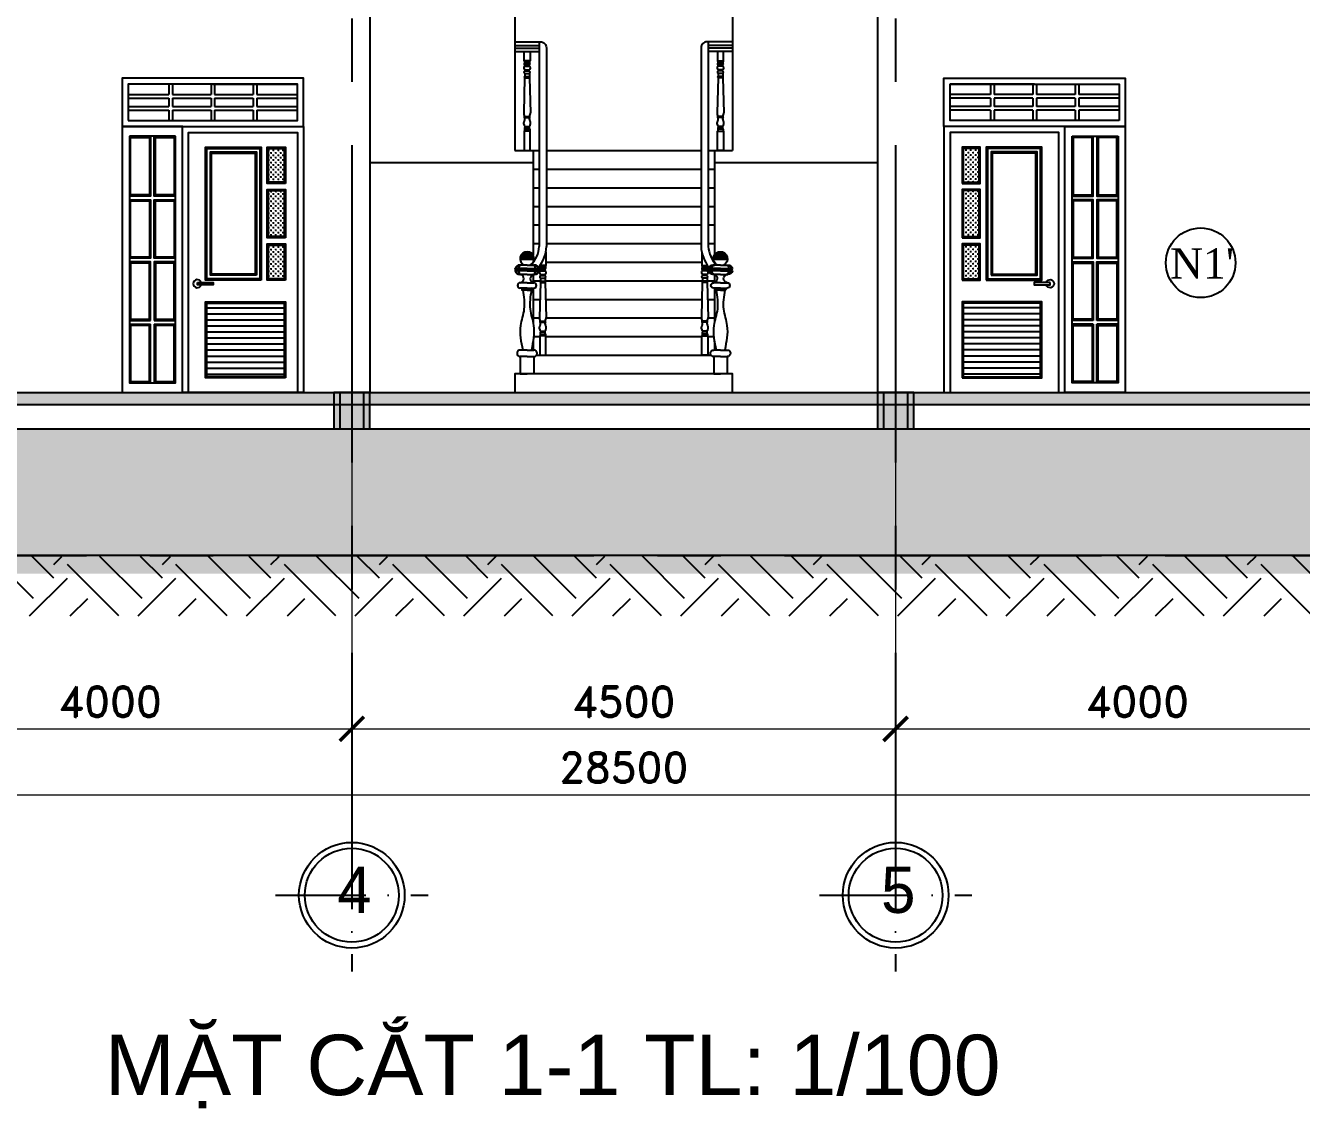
# Model space of a CAD drawing. Header units: inches. Extents: x 452443 to 881249, y 975131 to 1198310.
# Drawn here: x 707962 to 718520, y 1030585 to 1039547 of the extents above; entities that cross this region are included whole.
import ezdxf
from ezdxf.enums import TextEntityAlignment as Align

# ---------------------------------------------------------------- set-up
doc = ezdxf.new("R2010")
doc.units = ezdxf.units.IN
doc.header["$LTSCALE"] = 3.5
doc.header["$MEASUREMENT"] = 0
for name, pattern in [('ACAD_ISO10W100', [18, 12, -3, 0, -3]), ('CENTER', [2, 1.25, -0.25, 0.25, -0.25]), ('HIDDEN', [0.375, 0.25, -0.125])]:
    doc.linetypes.add(name, pattern=pattern)
for name, color, linetype in [('cot', 1, 'Continuous'), ('CUA', 4, 'Continuous'), ('DOOR-84', 84, 'Continuous'), ('HA', 8, 'Continuous'), ('hatch', 4, 'Continuous'), ('HATCH47', 47, 'Continuous'), ('NCUAMANH', 32, 'Continuous'), ('Net thay', 140, 'Continuous'), ('Netthay_126', 126, 'Continuous'), ('NOI THAT', 42, 'Continuous'), ('text', 3, 'Continuous'), ('TEXT2', 7, 'Continuous'), ('thuocdo', 3, 'Continuous'), ('Truc', 252, 'Continuous'), ('VISIONABLE-LINE126', 126, 'Continuous')]:
    doc.layers.add(name, color=color, linetype=linetype)
doc.styles.add('romand', font='romand.shx')
doc.styles.get("Standard").update_dxf_attribs({"font": 'times.ttf'})
doc.styles.add('STYLE5', font='VAVON_.TTF')
doc.styles.add('VNI-HELVE', font='VHELVEN0.TTF')
doc.dimstyles.new('TL100', dxfattribs={"dimscale": 100, "dimtxt": 2.5, "dimasz": 2, "dimexe": 2, "dimexo": 1, "dimgap": 1, "dimtad": 1, "dimdec": 0, "dimzin": 0, "dimdsep": 46, "dimtxsty": 'romand', "dimblk": 'ARCHTICK', "dimcen": 2, "dimdle": 2, "dimclrd": 256, "dimclre": 256, "dimclrt": 7, "dimadec": 0, "dimazin": 0, "dimtfac": 0.004, "dimtdec": 0, "dimtmove": 2, "dimatfit": 3, "dimfxl": 1, "dimtolj": 1, "dimtzin": 0, "dimlwd": 20, "dimlwe": 20, "dimarcsym": 1})

# ---------------------------------------------------------------- blocks, each defined once
blk = doc.blocks.new('truc tron')
at = {"layer": 'DOOR-84', "linetype": 'ACAD_ISO10W100', "ltscale": 20}
for p, q in [((0, -710), (0, 710)), ((710, 0), (-710, 0))]:
    blk.add_line(p, q, dxfattribs=at)
at = {"layer": 'DOOR-84', "linetype": 'Continuous'}
blk.add_circle((0, 0), 492, dxfattribs=at)
at = {"layer": 'NOI THAT', "linetype": 'Continuous'}
blk.add_circle((0, 0), 437, dxfattribs=at)
blk = doc.blocks.new('cuadi1500x2600')
at = {"layer": 'CUA'}
h = blk.add_hatch(dxfattribs=at)
h.set_pattern_fill('ANSI31', color=256, scale=400, angle=315, style=0)
h.set_pattern_definition([(0, (375391.19, 832311.767), (2e-14, 50), [])])
h.paths.add_polyline_path([(700, 739), (700, 130), (1340, 130), (1340, 739)])
at = {"layer": 'hatch'}
h = blk.add_hatch(dxfattribs=at)
h.set_pattern_fill('CROSS', color=256, scale=80, style=0)
h.set_pattern_definition([(0, (396849.858, 818514.514), (20, 20), [10, -30]), (90, (396854.858, 818509.514), (-20, 20), [10, -30])])
h.paths.add_polyline_path([(1340, 1290), (1210, 1290), (1210, 1670), (1340, 1670)])
h.paths.add_polyline_path([(1340, 2020), (1210, 2020), (1210, 1740), (1340, 1740)])
h.paths.add_polyline_path([(1210, 940), (1340, 940), (1340, 1220), (1210, 1220)])
at = {"layer": 'CUA'}
for p, q in [((50, 2465), (385, 2465)), ((50, 2435), (385, 2435)), ((415, 2465), (735, 2465)), ((415, 2435), (735, 2435)), ((765, 2465), (1085, 2465)), ((765, 2435), (1085, 2435)), ((1115, 2465), (1450, 2465)), ((1115, 2435), (1450, 2435)), ((50, 2365), (385, 2365)), ((50, 2335), (385, 2335)), ((415, 2365), (735, 2365)), ((415, 2335), (735, 2335)), ((765, 2365), (1085, 2365)), ((765, 2335), (1085, 2335)), ((1115, 2365), (1450, 2365)), ((1115, 2335), (1450, 2335))]:
    blk.add_line(p, q, dxfattribs=at)
for points in [[(0, 2200), (1500, 2200), (1500, 2600), (0, 2600)], [(50, 2250), (1450, 2250), (1450, 2550), (50, 2550)], [(1500, 0), (500, 0), (500, 2200), (1500, 2200)], [(1450, 0), (550, 0), (550, 2150), (1450, 2150)], [(1150, 930), (690, 930), (690, 2030), (1150, 2030)], [(1350, 1730), (1200, 1730), (1200, 2030), (1350, 2030)], [(1350, 1280), (1200, 1280), (1200, 1680), (1350, 1680)], [(1350, 930), (1200, 930), (1200, 1230), (1350, 1230)], [(622, 910), (753, 910), (753, 890), (622, 890)], [(622, 910), (753, 910), (753, 890), (622, 890)], [(1350, 120), (690, 120), (690, 749), (1350, 749)]]:
    blk.add_lwpolyline(points, close=True, dxfattribs=at)
for points in [[(750, 2550), (50, 2550)], [(385, 2550), (385, 2465)], [(415, 2550), (415, 2465)], [(735, 2550), (735, 2465)], [(750, 2550), (1450, 2550)], [(765, 2550), (765, 2465)], [(1085, 2550), (1085, 2465)], [(1115, 2550), (1115, 2465)], [(385, 2435), (385, 2365)], [(415, 2435), (415, 2365)], [(735, 2435), (735, 2365)], [(765, 2435), (765, 2365)], [(1085, 2435), (1085, 2365)], [(1115, 2435), (1115, 2365)], [(385, 2335), (385, 2250)], [(415, 2335), (415, 2250)], [(735, 2335), (735, 2250)], [(765, 2335), (765, 2250)], [(1085, 2335), (1085, 2250)], [(1115, 2335), (1115, 2250)]]:
    blk.add_lwpolyline(points, dxfattribs=at)
blk.add_arc((622, 900), 33.7, 16.9172, 343.0828, dxfattribs=at)
blk.add_arc((622, 900), 33.7, 16.9172, 343.0828, dxfattribs=at)
at = {"layer": 'HA', "ltscale": 50}
for points in [[(1140, 940), (700, 940), (700, 2020), (1140, 2020)], [(1340, 1740), (1210, 1740), (1210, 2020), (1340, 2020)], [(1110, 970), (730, 970), (730, 1990), (1110, 1990)], [(1100, 980), (740, 980), (740, 1980), (1100, 1980)], [(1340, 1290), (1210, 1290), (1210, 1670), (1340, 1670)], [(1340, 940), (1210, 940), (1210, 1220), (1340, 1220)], [(1340, 130), (700, 130), (700, 739), (1340, 739)]]:
    blk.add_lwpolyline(points, close=True, dxfattribs=at)
at = {"layer": 'hatch'}
for p, q in [((501, 2200), (1, 2200)), ((440, 2120), (60, 2120)), ((60, 595), (235, 595)), ((60, 565), (235, 565)), ((265, 595), (440, 595)), ((265, 565), (440, 565))]:
    blk.add_line(p, q, dxfattribs=at)
for points in [[(0, 2200), (1500, 2200)], [(0, 2200), (0, 0), (500, 0), (500, 2200)], [(60, 2120), (60, 80), (440, 80), (440, 2120)], [(235, 2120), (235, 1625), (60, 1625)], [(440, 1625), (265, 1625), (265, 2120)], [(70, 2110), (225, 2110), (225, 1635), (70, 1635), (70, 2110)], [(430, 1635), (275, 1635), (275, 2110), (430, 2110), (430, 1635)], [(60, 1595), (235, 1595), (235, 1110), (60, 1110)], [(70, 1585), (225, 1585), (225, 1120), (70, 1120), (70, 1585)], [(440, 1110), (265, 1110), (265, 1595), (440, 1595)], [(430, 1120), (275, 1120), (275, 1585), (430, 1585), (430, 1120)], [(235, 595), (235, 1080), (60, 1080)], [(225, 605), (225, 1070), (70, 1070), (70, 605), (225, 605)], [(440, 1080), (265, 1080), (265, 595)], [(430, 1070), (275, 1070), (275, 605), (430, 605), (430, 1070)], [(225, 90), (225, 555), (70, 555), (70, 90), (225, 90)], [(235, 80), (235, 565)], [(265, 565), (265, 80)], [(430, 555), (275, 555), (275, 90), (430, 90), (430, 555)]]:
    blk.add_lwpolyline(points, dxfattribs=at)
blk = doc.blocks.new('dgrrrerertu6yu')
at = {"ltscale": 3}
blk.add_arc((-15.8, 565.3), 50, 295.84193, 244.15807, dxfattribs=at)
at = {"layer": 'HATCH47', "ltscale": 200}
for p, q in [((34.1, 561.8), (-65.7, 561.8)), ((-65.7, 561.8), (34.2, 561.8)), ((33.1, 575.9), (-64.6, 575.9)), ((-64.6, 575.9), (33.1, 575.9)), ((29.1, 587.5), (-60.6, 587.5)), ((-60.6, 587.5), (29.1, 587.5)), ((25.3, 593.9), (-56.8, 593.9)), ((-56.8, 593.9), (25.3, 593.9)), ((21.2, 599), (-52.7, 599)), ((-52.7, 599), (21.2, 599)), ((15.2, 604.6), (-46.7, 604.6)), ((-46.7, 604.6), (15.2, 604.6)), ((10.9, 607.6), (-42.5, 607.6)), ((-42.5, 607.6), (10.9, 607.6)), ((6.4, 610.2), (-37.9, 610.2)), ((-37.9, 610.2), (6.4, 610.2)), ((1.3, 612.3), (-32.9, 612.3)), ((-32.9, 612.3), (1.3, 612.3)), ((-15.8, 494.9), (-101.7, 494.9)), ((-15.8, 478), (-101.7, 478)), ((-15.8, 493.7), (-101, 493.7)), ((-15.8, 480.2), (-100.4, 480.2)), ((-15.8, 491.4), (-99.9, 491.4)), ((-15.8, 483.6), (-99.3, 483.6)), ((-15.8, 486.6), (-99, 486.6)), ((-15.8, 494.9), (70.2, 494.9)), ((-15.8, 493.7), (69.5, 493.7)), ((-15.8, 491.4), (68.3, 491.4)), ((-15.8, 486.6), (67.5, 486.6)), ((-15.8, 483.6), (67.8, 483.6)), ((-15.8, 480.2), (68.9, 480.2)), ((-15.8, 478), (70.2, 478))]:
    blk.add_line(p, q, dxfattribs=at)
at = {"layer": 'Netthay_126', "ltscale": 200}
for p, q in [((-15.8, 520.3), (-68.9, 520.3)), ((-15.8, 520.3), (37.4, 520.3)), ((-15.8, 452.5), (-68.9, 452.5)), ((-15.8, 393.7), (-63.9, 393.7)), ((-15.8, 452.5), (37.4, 452.5)), ((-15.8, 393.7), (32.3, 393.7)), ((-15.8, 354.8), (-63.9, 354.8)), ((-15.8, 340.4), (-46.9, 340.4)), ((-15.8, 354.8), (32.3, 354.8)), ((-15.8, 340.4), (15.4, 340.4)), ((-15.8, -88.6), (-63.9, -88.6)), ((-15.8, -88.6), (32.3, -88.6)), ((-15.8, -135.7), (-63.9, -135.7)), ((-63.9, -135.7), (-63.9, -258.8)), ((-15.8, -135.7), (32.3, -135.7)), ((32.3, -135.7), (32.3, -258.8)), ((-63.9, -258.8), (-15.8, -258.8)), ((32.3, -258.8), (-15.8, -258.8))]:
    blk.add_line(p, q, dxfattribs=at)
for centre, radius, start, end in [((-68.9, 486.4), 33.9, 90, 165.52249), ((-113.4, 486.4), 14.4, 324.04829, 35.95171), ((-68.9, 486.4), 33.9, 194.47751, 270), ((-64.5, 490.8), 29.5, 90.86294, 171.97049), ((-105.4, 486.4), 14.4, 324.04829, 35.95171), ((-64.5, 482.1), 29.5, 188.02951, 269.13706), ((-55, 500.5), 19.9, 96.56468, 196.46936), ((-55, 472.3), 19.9, 163.53064, 263.43532), ((-85.7, 486.4), 14.4, 324.04829, 35.95171), ((23.4, 500.5), 19.9, 343.53064, 83.43532), ((23.4, 472.3), 19.9, 276.56468, 16.46936), ((32.9, 490.8), 29.5, 8.02951, 89.13706), ((32.9, 482.1), 29.5, 270.86294, 351.97049), ((37.4, 486.4), 33.9, 14.47751, 90), ((37.4, 486.4), 33.9, 270, 345.52249), ((54.2, 486.4), 14.4, 144.04829, 215.95171), ((73.9, 486.4), 14.4, 144.04829, 215.95171), ((81.9, 486.4), 14.4, 144.04829, 215.95171), ((-63.9, 374.2), 19.5, 90, 270), ((-69.5, 423.7), 30.5, 280.61871, 71.43365), ((38, 423.7), 30.5, 108.56635, 259.38129), ((32.3, 374.2), 19.5, 270, 90), ((-46.9, 347.6), 7.17, 90, 270), ((15.4, 347.6), 7.17, 270, 90), ((-63.9, -112.1), 23.6, 90, 270), ((32.3, -112.1), 23.6, 270, 90)]:
    blk.add_arc(centre, radius, start, end, dxfattribs=at)
for points in [[(-46.9, 340.4), (-37.6, 203.9), (-62.9, 86.2), (-46.9, -88.6)], [(15.4, 340.4), (6.1, 203.9), (31.3, 86.2), (15.4, -88.6)]]:
    blk.add_spline(points, degree=3, dxfattribs=at)
blk = doc.blocks.new('_ArchTick')
at = {"color": 0, "linetype": 'ByBlock', "const_width": 0.15}
blk.add_lwpolyline([(-0.5, -0.5), (0.5, 0.5)], dxfattribs=at)
blk = doc.blocks.new('*D2234')
at = {"layer": 'DEFPOINTS', "color": 0}
for p in [(706662, 1036784), (710662, 1036784), (710662, 1033726)]:
    blk.add_point(p, dxfattribs=at)
at = {"layer": 'thuocdo', "lineweight": 20}
for p, q in [((706662, 1036684), (706662, 1033526)), ((710662, 1036684), (710662, 1033526)), ((706462, 1033726), (710862, 1033726))]:
    blk.add_line(p, q, dxfattribs=at)
at = {"layer": 'thuocdo', "lineweight": 20, "xscale": 200, "yscale": 200, "zscale": 200, "rotation": 180}
blk.add_blockref('_ArchTick', (706662, 1033726), dxfattribs=at)
at = {"layer": 'thuocdo', "lineweight": 20, "xscale": 200, "yscale": 200, "zscale": 200}
blk.add_blockref('_ArchTick', (710662, 1033726), dxfattribs=at)
at = {"layer": 'thuocdo', "color": 7, "insert": (708662, 1033951), "char_height": 250, "attachment_point": 5, "style": 'romand'}
blk.add_mtext('\\A1;4000', dxfattribs=at)
blk = doc.blocks.new('*D2235')
at = {"layer": 'DEFPOINTS', "color": 0}
for p in [(710662, 1036784), (715162, 1036784), (715162, 1033726)]:
    blk.add_point(p, dxfattribs=at)
at = {"layer": 'thuocdo', "lineweight": 20}
for p, q in [((710662, 1036684), (710662, 1033526)), ((715162, 1036684), (715162, 1033526)), ((710462, 1033726), (715362, 1033726))]:
    blk.add_line(p, q, dxfattribs=at)
at = {"layer": 'thuocdo', "lineweight": 20, "xscale": 200, "yscale": 200, "zscale": 200, "rotation": 180}
blk.add_blockref('_ArchTick', (710662, 1033726), dxfattribs=at)
at = {"layer": 'thuocdo', "lineweight": 20, "xscale": 200, "yscale": 200, "zscale": 200}
blk.add_blockref('_ArchTick', (715162, 1033726), dxfattribs=at)
at = {"layer": 'thuocdo', "color": 7, "insert": (712912, 1033951), "char_height": 250, "attachment_point": 5, "style": 'romand'}
blk.add_mtext('\\A1;4500', dxfattribs=at)
blk = doc.blocks.new('*D2236')
at = {"layer": 'DEFPOINTS', "color": 0}
for p in [(719162, 1037087), (715162, 1036784), (719162, 1033726)]:
    blk.add_point(p, dxfattribs=at)
at = {"layer": 'thuocdo', "lineweight": 20}
for p, q in [((719162, 1036987), (719162, 1033526)), ((715162, 1036684), (715162, 1033526)), ((714962, 1033726), (719362, 1033726))]:
    blk.add_line(p, q, dxfattribs=at)
at = {"layer": 'thuocdo', "lineweight": 20, "xscale": 200, "yscale": 200, "zscale": 200, "rotation": 180}
blk.add_blockref('_ArchTick', (715162, 1033726), dxfattribs=at)
at = {"layer": 'thuocdo', "lineweight": 20, "xscale": 200, "yscale": 200, "zscale": 200}
blk.add_blockref('_ArchTick', (719162, 1033726), dxfattribs=at)
at = {"layer": 'thuocdo', "color": 7, "insert": (717162, 1033951), "char_height": 250, "attachment_point": 5, "style": 'romand'}
blk.add_mtext('\\A1;4000', dxfattribs=at)
blk = doc.blocks.new('*D2248')
at = {"layer": 'DEFPOINTS', "color": 0}
for p in [(698662, 1034330), (727162, 1034330), (727162, 1033181)]:
    blk.add_point(p, dxfattribs=at)
at = {"layer": 'thuocdo', "lineweight": 20}
for p, q in [((698662, 1034230), (698662, 1032981)), ((727162, 1034230), (727162, 1032981)), ((698462, 1033181), (727362, 1033181))]:
    blk.add_line(p, q, dxfattribs=at)
at = {"layer": 'thuocdo', "lineweight": 20, "xscale": 200, "yscale": 200, "zscale": 200, "rotation": 180}
blk.add_blockref('_ArchTick', (698662, 1033181), dxfattribs=at)
at = {"layer": 'thuocdo', "lineweight": 20, "xscale": 200, "yscale": 200, "zscale": 200}
blk.add_blockref('_ArchTick', (727162, 1033181), dxfattribs=at)
at = {"layer": 'thuocdo', "color": 7, "insert": (712912, 1033406), "char_height": 250, "attachment_point": 5, "style": 'romand'}
blk.add_mtext('\\A1;28500', dxfattribs=at)

msp = doc.modelspace()

# ---------------------------------------------------------------- hatches: boundary and pattern name
at = {"layer": 'cot'}
h = msp.add_hatch(color=256, dxfattribs=at)
h.dxf.hatch_style = 1
h.paths.add_polyline_path([(723562.3, 1036510.4), (719562.3, 1036510.4), (719562.3, 1036410.4), (723562.3, 1036410.4)])
h.paths.add_polyline_path([(719562.3, 1036510.4), (715262.3, 1036510.4), (715262.3, 1036410.4), (719562.3, 1036410.4)])
h.paths.add_polyline_path([(715062.3, 1036510.4), (710762.3, 1036510.4), (710762.3, 1036410.4), (715062.3, 1036410.4)])
h.paths.add_polyline_path([(710562.3, 1036510.4), (706262.3, 1036510.4), (706262.3, 1036410.4), (710562.3, 1036410.4)])
h.paths.add_polyline_path([(706262.3, 1036510.4), (702062.3, 1036510.4), (702062.3, 1036410.4), (706262.3, 1036410.4)])
h.paths.add_polyline_path([(725962.3, 1036410.4), (725962.3, 1036510.4), (723562.3, 1036510.4), (723562.3, 1036410.4)])
h.paths.add_polyline_path([(699862.3, 1036510.4), (699862.3, 1036410.4), (702062.3, 1036410.4), (702062.3, 1036510.4)])
h = msp.add_hatch(color=256, dxfattribs=at)
h.dxf.hatch_style = 1
h.paths.add_polyline_path([(710812.3, 1036510.4), (710512.3, 1036510.4), (710512.3, 1036210.4), (710812.3, 1036210.4)])
h = msp.add_hatch(color=256, dxfattribs=at)
h.dxf.hatch_style = 1
h.paths.add_polyline_path([(710762.3, 1036510.4), (710562.3, 1036510.4), (710562.3, 1036210.4), (710762.3, 1036210.4)])
h = msp.add_hatch(color=256, dxfattribs=at)
h.dxf.hatch_style = 1
h.paths.add_polyline_path([(710762.3, 1036510.4), (710562.3, 1036510.4), (710562.3, 1036210.4), (710762.3, 1036210.4)])
h = msp.add_hatch(color=256, dxfattribs=at)
h.dxf.hatch_style = 1
h.paths.add_polyline_path([(710762.3, 1036510.4), (710562.3, 1036510.4), (710562.3, 1036210.4), (710762.3, 1036210.4)])
h = msp.add_hatch(color=256, dxfattribs=at)
h.dxf.hatch_style = 1
h.paths.add_polyline_path([(715312.3, 1036510.4), (715012.3, 1036510.4), (715012.3, 1036210.4), (715312.3, 1036210.4)])
h = msp.add_hatch(color=256, dxfattribs=at)
h.dxf.hatch_style = 1
h.paths.add_polyline_path([(715262.3, 1036510.4), (715062.3, 1036510.4), (715062.3, 1036210.4), (715262.3, 1036210.4)])
h = msp.add_hatch(color=256, dxfattribs=at)
h.dxf.hatch_style = 1
h.paths.add_polyline_path([(715262.3, 1036510.4), (715062.3, 1036510.4), (715062.3, 1036210.4), (715262.3, 1036210.4)])
h = msp.add_hatch(color=256, dxfattribs=at)
h.dxf.hatch_style = 1
h.paths.add_polyline_path([(715262.3, 1036510.4), (715062.3, 1036510.4), (715062.3, 1036210.4), (715262.3, 1036210.4)])
at = {"layer": 'hatch'}
h = msp.add_hatch(dxfattribs=at)
h.set_pattern_fill('AR-SAND', color=256, scale=10)
h.set_pattern_definition([(37.5, (825837.43, 964889.04), (-16.0003, 489.4132), [0, -386.08, 0, -431.8, 0, -412.75]), (7.5, (825837.43, 964889.04), (449.5233, 716.825), [0, -208.28, 0, -347.98, 0, -133.35]), (327.5, (825525, 964889.04), (790.9924, 1.4372), [0, -127, 0, -457.2, 0, -596.9]), (317.5, (825525, 964889.04), (763.5565, 222.9293), [0, -63.5, 0, -299.72, 0, -342.9])])
h.paths.add_polyline_path([(726262.3, 1035160.4), (726262.3, 1036210.4), (699562.3, 1036210.4), (699562.3, 1035160.4), (699362.3, 1035160.4), (699362.3, 1036248.6), (696885.9, 1035010.4), (728938.7, 1035010.4), (726462.3, 1036248.6), (726462.3, 1035160.4)])
h = msp.add_hatch(dxfattribs=at)
h.set_pattern_fill('EARTH', color=256, scale=100, angle=45)
h.set_pattern_definition([(45, (825837.43, 965039.04), (6e-14, 898.0256), [635, -635]), (45, (825669.06, 965207.4), (6e-14, 898.0256), [635, -635]), (45, (825500.7, 965375.8), (6e-14, 898.0256), [635, -635]), (135, (825500.7, 965488.05), (-898.0256, 6e-14), [635, -635]), (135, (825669.06, 965656.4), (-898.0256, 6e-14), [635, -635]), (135, (825837.43, 965824.8), (-898.0256, 6e-14), [635, -635])])
h.paths.add_polyline_path([(696901.2, 1035160.4), (696901.2, 1034660.4), (728841.5, 1034660.4), (728841.5, 1035160.4), (728362.3, 1035160.4), (728362.3, 1034860.4), (728162.3, 1034860.4), (728162.3, 1035154.5), (728162.3, 1035160.4), (697662.3, 1035148.6), (697662.3, 1035154.5), (697662.3, 1034866.3), (697462.3, 1034860.4), (697462.3, 1035160.4)])

# ---------------------------------------------------------------- linework, layer by layer
at = {"layer": 'cot'}
for points in [[(700062.3, 1036510.4), (725762.3, 1036510.4)], [(700062.3, 1036410.4), (725762.3, 1036410.4)]]:
    msp.add_lwpolyline(points, dxfattribs=at)
for points in [[(710512.3, 1036210.4), (710812.3, 1036210.4), (710812.3, 1036510.4), (710512.3, 1036510.4)], [(710562.3, 1036210.4), (710762.3, 1036210.4), (710762.3, 1036510.4), (710562.3, 1036510.4)], [(710562.3, 1036210.4), (710762.3, 1036210.4), (710762.3, 1036510.4), (710562.3, 1036510.4)], [(710562.3, 1036210.4), (710762.3, 1036210.4), (710762.3, 1036510.4), (710562.3, 1036510.4)], [(715012.3, 1036210.4), (715312.3, 1036210.4), (715312.3, 1036510.4), (715012.3, 1036510.4)], [(715062.3, 1036210.4), (715262.3, 1036210.4), (715262.3, 1036510.4), (715062.3, 1036510.4)], [(715062.3, 1036210.4), (715262.3, 1036210.4), (715262.3, 1036510.4), (715062.3, 1036510.4)], [(715062.3, 1036210.4), (715262.3, 1036210.4), (715262.3, 1036510.4), (715062.3, 1036510.4)]]:
    msp.add_lwpolyline(points, close=True, dxfattribs=at)
at = {"layer": 'hatch'}
for points in [[(712012.3, 1039380.7), (712212.3, 1039380.7)], [(712012.3, 1039359.7), (712212.3, 1039359.7)], [(713812.3, 1039380.7), (713612.3, 1039380.7)], [(713812.3, 1039359.7), (713612.3, 1039359.7)]]:
    msp.add_lwpolyline(points, dxfattribs=at)
at = {"layer": 'NCUAMANH'}
for p, q in [((712090.7, 1039250.9), (712091, 1039235.8)), ((712090.7, 1039250.9), (712133.9, 1039250.9)), ((712133.9, 1039250.9), (712133.7, 1039235.8)), ((713690.7, 1039250.9), (713691, 1039235.8)), ((713733.9, 1039250.9), (713690.7, 1039250.9)), ((713733.9, 1039250.9), (713733.7, 1039235.8)), ((712091, 1039235.8), (712133.7, 1039235.8)), ((712091.8, 1039219.8), (712132.9, 1039219.8)), ((712092.1, 1039211.6), (712132.6, 1039211.6)), ((712092.9, 1039150), (712131.8, 1039150)), ((712092.9, 1039150), (712092.9, 1039126)), ((712093.9, 1039170.9), (712130.7, 1039170.9)), ((712094.6, 1039179.8), (712130.1, 1039179.8)), ((712095.1, 1039175.8), (712129.5, 1039175.8)), ((712131.8, 1039150), (712131.8, 1039126)), ((713733.7, 1039235.8), (713691, 1039235.8)), ((713732.9, 1039219.8), (713691.8, 1039219.8)), ((713732.6, 1039211.6), (713692.1, 1039211.6)), ((713731.8, 1039150), (713692.9, 1039150)), ((713692.9, 1039150), (713692.9, 1039126)), ((713730.7, 1039170.9), (713693.9, 1039170.9)), ((713730.1, 1039179.8), (713694.6, 1039179.8)), ((713729.5, 1039175.8), (713695.1, 1039175.8)), ((713731.8, 1039150), (713731.8, 1039126)), ((712092.6, 1039114.9), (712084.6, 1038825.2)), ((712092.6, 1039114.9), (712132.1, 1039114.9)), ((712092.9, 1039126), (712131.8, 1039126)), ((712132.1, 1039114.9), (712140.1, 1038825.2)), ((713692.6, 1039114.9), (713684.6, 1038825.2)), ((713732.1, 1039114.9), (713692.6, 1039114.9)), ((713731.8, 1039126), (713692.9, 1039126)), ((713732.1, 1039114.9), (713740.1, 1038825.2)), ((712090.9, 1038785.4), (712133.8, 1038785.4)), ((712091.6, 1038795.2), (712133.1, 1038795.2)), ((713733.8, 1038785.4), (713690.9, 1038785.4)), ((713733.1, 1038795.2), (713691.6, 1038795.2)), ((712090.2, 1038687.8), (712090.2, 1038673.3)), ((712090.2, 1038687.8), (712134.5, 1038687.8)), ((712095.6, 1038710.7), (712095.6, 1038705.5)), ((712095.6, 1038710.7), (712129.1, 1038710.7)), ((712095.6, 1038705.5), (712129.1, 1038705.5)), ((712129.1, 1038710.7), (712129.1, 1038705.5)), ((712134.5, 1038687.8), (712134.5, 1038673.3)), ((713690.2, 1038687.8), (713690.2, 1038673.3)), ((713734.5, 1038687.8), (713690.2, 1038687.8)), ((713695.6, 1038710.7), (713695.6, 1038705.5)), ((713729.1, 1038710.7), (713695.6, 1038710.7)), ((713729.1, 1038705.5), (713695.6, 1038705.5)), ((713729.1, 1038710.7), (713729.1, 1038705.5)), ((713734.5, 1038687.8), (713734.5, 1038673.3)), ((712220.7, 1037556.9), (712221, 1037541.8)), ((712220.7, 1037556.9), (712263.9, 1037556.9)), ((712263.9, 1037556.9), (712263.7, 1037541.8)), ((713560.7, 1037556.9), (713561, 1037541.8)), ((713603.9, 1037556.9), (713560.7, 1037556.9)), ((713603.9, 1037556.9), (713603.7, 1037541.8)), ((712221, 1037541.8), (712263.7, 1037541.8)), ((712221.8, 1037525.8), (712262.9, 1037525.8)), ((712222.1, 1037517.6), (712262.6, 1037517.6)), ((712222.9, 1037456), (712261.8, 1037456)), ((712222.9, 1037456), (712222.9, 1037432)), ((712223.9, 1037476.9), (712260.7, 1037476.9)), ((712224.6, 1037485.8), (712260.1, 1037485.8)), ((712225.1, 1037481.8), (712259.5, 1037481.8)), ((712261.8, 1037456), (712261.8, 1037432)), ((713603.7, 1037541.8), (713561, 1037541.8)), ((713602.9, 1037525.8), (713561.8, 1037525.8)), ((713602.6, 1037517.6), (713562.1, 1037517.6)), ((713601.8, 1037456), (713562.9, 1037456)), ((713562.9, 1037456), (713562.9, 1037432)), ((713600.7, 1037476.9), (713563.9, 1037476.9)), ((713600.1, 1037485.8), (713564.6, 1037485.8)), ((713599.5, 1037481.8), (713565.1, 1037481.8)), ((713601.8, 1037456), (713601.8, 1037432)), ((712222.6, 1037420.9), (712214.6, 1037131.2)), ((712222.6, 1037420.9), (712262.1, 1037420.9)), ((712222.9, 1037432), (712261.8, 1037432)), ((712262.1, 1037420.9), (712270.1, 1037131.2)), ((713562.6, 1037420.9), (713554.6, 1037131.2)), ((713602.1, 1037420.9), (713562.6, 1037420.9)), ((713601.8, 1037432), (713562.9, 1037432)), ((713602.1, 1037420.9), (713610.1, 1037131.2)), ((712220.9, 1037091.4), (712263.8, 1037091.4)), ((712221.6, 1037101.2), (712263.1, 1037101.2)), ((713603.8, 1037091.4), (713560.9, 1037091.4)), ((713603.1, 1037101.2), (713561.6, 1037101.2)), ((712220.2, 1036993.8), (712220.2, 1036979.3)), ((712220.2, 1036993.8), (712264.5, 1036993.8)), ((712225.6, 1037016.7), (712225.6, 1037011.5)), ((712225.6, 1037016.7), (712259.1, 1037016.7)), ((712225.6, 1037011.5), (712259.1, 1037011.5)), ((712259.1, 1037016.7), (712259.1, 1037011.5)), ((712264.5, 1036993.8), (712264.5, 1036979.3)), ((713560.2, 1036993.8), (713560.2, 1036979.3)), ((713604.5, 1036993.8), (713560.2, 1036993.8)), ((713565.6, 1037016.7), (713565.6, 1037011.5)), ((713599.1, 1037016.7), (713565.6, 1037016.7)), ((713599.1, 1037011.5), (713565.6, 1037011.5)), ((713599.1, 1037016.7), (713599.1, 1037011.5)), ((713604.5, 1036993.8), (713604.5, 1036979.3))]:
    msp.add_line(p, q, dxfattribs=at)
for points in [[(712137.1, 1039332.7), (712137.1, 1039254.8), (712087.5, 1039254.8), (712087.5, 1039332.7)], [(713687.5, 1039332.7), (713687.5, 1039254.8), (713737.1, 1039254.8), (713737.1, 1039332.7)], [(712267.1, 1037673.5), (712267.1, 1037560.8), (712218.4, 1037560.8)], [(713557.5, 1037673.5), (713557.5, 1037560.8), (713606.3, 1037560.8)]]:
    msp.add_lwpolyline(points, dxfattribs=at)
for points in [[(712087.5, 1038512.4), (712137.1, 1038512.4), (712137.1, 1038673.3), (712087.5, 1038673.3)], [(713737.1, 1038512.4), (713687.5, 1038512.4), (713687.5, 1038673.3), (713737.1, 1038673.3)], [(712217.5, 1036818.4), (712267.1, 1036818.4), (712267.1, 1036979.3), (712217.5, 1036979.3)], [(713607.1, 1036818.4), (713557.5, 1036818.4), (713557.5, 1036979.3), (713607.1, 1036979.3)]]:
    msp.add_lwpolyline(points, close=True, dxfattribs=at)
for centre, radius, start, end in [((712092.5, 1039255.5), 4.97, 188.93649, 249.76306), ((712132.2, 1039255.5), 4.97, 290.23694, 351.06351), ((713692.5, 1039255.5), 4.97, 188.93649, 249.76306), ((713732.2, 1039255.5), 4.97, 290.23694, 351.06351), ((712104.1, 1039196.6), 19.2, 128.57165, 240.3294), ((712098.7, 1039160.2), 11.7, 113.97115, 240.33211), ((712098.9, 1039228.2), 11, 136.21467, 229.58117), ((712088.9, 1039215.6), 5.12, 308.7531, 55.49778), ((712096.3, 1039178), 2.5, 132.81655, 242.95653), ((712093.9, 1039173.5), 2.59, 270.37537, 61.97253), ((712130.8, 1039173.5), 2.59, 118.02747, 269.62463), ((712128.4, 1039178), 2.5, 297.04347, 47.18345), ((712120.6, 1039196.6), 19.2, 299.6706, 51.42835), ((712135.8, 1039215.6), 5.12, 124.50222, 231.2469), ((712126, 1039160.2), 11.7, 299.66789, 66.02885), ((712125.8, 1039228.2), 11, 310.41883, 43.78533), ((713704.1, 1039196.6), 19.2, 128.57165, 240.3294), ((713698.7, 1039160.2), 11.7, 113.97115, 240.33211), ((713698.9, 1039228.2), 11, 136.21467, 229.58117), ((713688.9, 1039215.6), 5.12, 308.7531, 55.49778), ((713696.3, 1039178), 2.5, 132.81655, 242.95653), ((713693.9, 1039173.5), 2.59, 270.37537, 61.97253), ((713730.8, 1039173.5), 2.59, 118.02747, 269.62463), ((713728.4, 1039178), 2.5, 297.04347, 47.18345), ((713720.6, 1039196.6), 19.2, 299.6706, 51.42835), ((713735.8, 1039215.6), 5.12, 124.50222, 231.2469), ((713726, 1039160.2), 11.7, 299.66789, 66.02885), ((713725.8, 1039228.2), 11, 310.41883, 43.78533), ((712095.7, 1039120.3), 6.3, 116.50283, 240.57448), ((712129, 1039120.3), 6.3, 299.42552, 63.49717), ((713695.7, 1039120.3), 6.3, 116.50283, 240.57448), ((713729, 1039120.3), 6.3, 299.42552, 63.49717), ((712148.9, 1038824.4), 64.3, 179.30204, 206.99747), ((712075.8, 1038824.4), 64.3, 333.00253, 0.69796), ((713748.9, 1038824.4), 64.3, 179.30204, 206.99747), ((713675.8, 1038824.4), 64.3, 333.00253, 0.69796), ((712122.5, 1038739.3), 39.2, 144.84953, 226.71282), ((712093.7, 1038790.1), 5.5, 112.16275, 239.31337), ((712072.4, 1038773.9), 21.7, 326.10749, 31.84309), ((712102.2, 1038739.3), 39.2, 313.28718, 35.15047), ((712152.2, 1038773.9), 21.7, 148.15691, 213.89251), ((712131, 1038790.1), 5.5, 300.68663, 67.83725), ((713722.5, 1038739.3), 39.2, 144.84953, 226.71282), ((713693.7, 1038790.1), 5.5, 112.16275, 239.31337), ((713672.4, 1038773.9), 21.7, 326.10749, 31.84309), ((713702.2, 1038739.3), 39.2, 313.28718, 35.15047), ((713752.2, 1038773.9), 21.7, 148.15691, 213.89251), ((713731, 1038790.1), 5.5, 300.68663, 67.83725), ((712117.7, 1038689), 27.6, 143.31082, 182.37768), ((712106.9, 1038689), 27.6, 357.62232, 36.68918), ((713717.7, 1038689), 27.6, 143.31082, 182.37768), ((713706.9, 1038689), 27.6, 357.62232, 36.68918), ((712222.5, 1037561.5), 4.97, 188.93649, 249.76306), ((712262.2, 1037561.5), 4.97, 290.23694, 351.06351), ((713562.5, 1037561.5), 4.97, 188.93649, 249.76306), ((713602.2, 1037561.5), 4.97, 290.23694, 351.06351), ((712234.1, 1037502.6), 19.2, 128.57165, 240.3294), ((712228.7, 1037466.2), 11.7, 113.97115, 240.33211), ((712228.9, 1037534.2), 11, 136.21467, 229.58117), ((712218.9, 1037521.6), 5.12, 308.7531, 55.49778), ((712226.3, 1037484), 2.5, 132.81655, 242.95653), ((712223.9, 1037479.5), 2.59, 270.37537, 61.97253), ((712260.8, 1037479.5), 2.59, 118.02747, 269.62463), ((712258.4, 1037484), 2.5, 297.04347, 47.18345), ((712250.6, 1037502.6), 19.2, 299.6706, 51.42835), ((712265.8, 1037521.6), 5.12, 124.50222, 231.2469), ((712256, 1037466.2), 11.7, 299.66789, 66.02885), ((712255.8, 1037534.2), 11, 310.41883, 43.78533), ((713574.1, 1037502.6), 19.2, 128.57165, 240.3294), ((713568.7, 1037466.2), 11.7, 113.97115, 240.33211), ((713568.9, 1037534.2), 11, 136.21467, 229.58117), ((713558.9, 1037521.6), 5.12, 308.7531, 55.49778), ((713566.3, 1037484), 2.5, 132.81655, 242.95653), ((713563.9, 1037479.5), 2.59, 270.37537, 61.97253), ((713600.8, 1037479.5), 2.59, 118.02747, 269.62463), ((713598.4, 1037484), 2.5, 297.04347, 47.18345), ((713590.6, 1037502.6), 19.2, 299.6706, 51.42835), ((713605.8, 1037521.6), 5.12, 124.50222, 231.2469), ((713596, 1037466.2), 11.7, 299.66789, 66.02885), ((713595.8, 1037534.2), 11, 310.41883, 43.78533), ((712225.7, 1037426.3), 6.3, 116.50283, 240.57448), ((712259, 1037426.3), 6.3, 299.42552, 63.49717), ((713565.7, 1037426.3), 6.3, 116.50283, 240.57448), ((713599, 1037426.3), 6.3, 299.42552, 63.49717), ((712278.9, 1037130.4), 64.3, 179.30204, 206.99747), ((712205.8, 1037130.4), 64.3, 333.00253, 0.69796), ((713618.9, 1037130.4), 64.3, 179.30204, 206.99747), ((713545.8, 1037130.4), 64.3, 333.00253, 0.69796), ((712252.5, 1037045.3), 39.2, 144.84953, 226.71282), ((712223.7, 1037096.1), 5.5, 112.16275, 239.31337), ((712202.4, 1037079.9), 21.7, 326.10749, 31.84309), ((712232.2, 1037045.3), 39.2, 313.28718, 35.15047), ((712282.2, 1037079.9), 21.7, 148.15691, 213.89251), ((712261, 1037096.1), 5.5, 300.68663, 67.83725), ((713592.5, 1037045.3), 39.2, 144.84953, 226.71282), ((713563.7, 1037096.1), 5.5, 112.16275, 239.31337), ((713542.4, 1037079.9), 21.7, 326.10749, 31.84309), ((713572.2, 1037045.3), 39.2, 313.28718, 35.15047), ((713622.2, 1037079.9), 21.7, 148.15691, 213.89251), ((713601, 1037096.1), 5.5, 300.68663, 67.83725), ((712247.7, 1036995), 27.6, 143.31082, 182.37768), ((712236.9, 1036995), 27.6, 357.62232, 36.68918), ((713587.7, 1036995), 27.6, 143.31082, 182.37768), ((713576.9, 1036995), 27.6, 357.62232, 36.68918)]:
    msp.add_arc(centre, radius, start, end, dxfattribs=at)
at = {"layer": 'Net thay'}
for points in [[(712012.3, 1039412.7), (712222.3, 1039412.7, -0.4142136), (712272.3, 1039362.7), (712272.3, 1037717.3)], [(713812.3, 1039412.7), (713602.3, 1039412.7, 0.4142136), (713552.3, 1039362.7), (713552.3, 1037717.3)]]:
    msp.add_lwpolyline(points, format="xyb", dxfattribs=at)
for points in [[(712212.3, 1039412.7), (712212.3, 1037718.7)], [(713612.3, 1039412.7), (713612.3, 1037718.7)], [(712012.3, 1039332.7), (712212.3, 1039332.7)], [(713812.3, 1039332.7), (713612.3, 1039332.7)]]:
    msp.add_lwpolyline(points, dxfattribs=at)
for centre, radius, start, end in [((711982.4, 1037729.7), 230.2, 314.26062, 357.25527), ((711982.4, 1037729.7), 290.2, 320.76346, 357.55546), ((713842.3, 1037729.7), 290.2, 182.44454, 219.23654), ((713842.3, 1037729.7), 230.2, 182.74473, 225.73938)]:
    msp.add_arc(centre, radius, start, end, dxfattribs=at)
at = {"layer": 'Netthay_126'}
for p, q in [((710812.3, 1040210.4), (710812.3, 1036510.4)), ((715012.3, 1040210.4), (715012.3, 1036510.4)), ((730213.2, 1035160.4), (697020.9, 1035160.4))]:
    msp.add_line(p, q, dxfattribs=at)
for points in [[(712012.3, 1040210.4), (712012.3, 1038512.4)], [(713812.3, 1040210.4), (713812.3, 1038512.4)], [(712012.3, 1038512.4), (712212.3, 1038512.4)], [(712162.3, 1038512.4), (712162.3, 1037645.8)], [(712272.3, 1038512.4), (713552.3, 1038512.4)], [(713612.3, 1038512.4), (713812.3, 1038512.4)], [(713662.3, 1038512.4), (713662.3, 1037645.8)], [(710812.3, 1038412.4), (712162.3, 1038412.4)], [(713662.3, 1038412.4), (715012.3, 1038412.4)], [(712162.3, 1038358.4), (712212.3, 1038358.4)], [(712272.3, 1038358.4), (713552.3, 1038358.4)], [(713612.3, 1038358.4), (713662.3, 1038358.4)], [(712162.3, 1038204.4), (712212.3, 1038204.4)], [(712272.3, 1038204.4), (713552.3, 1038204.4)], [(713612.3, 1038204.4), (713662.3, 1038204.4)], [(712162.3, 1038050.4), (712212.3, 1038050.4)], [(712272.3, 1038050.4), (713552.3, 1038050.4)], [(713612.3, 1038050.4), (713662.3, 1038050.4)], [(712162.3, 1037896.4), (712212.3, 1037896.4)], [(712272.3, 1037896.4), (713552.3, 1037896.4)], [(713612.3, 1037896.4), (713662.3, 1037896.4)], [(712162.3, 1037742.4), (712212.3, 1037742.4)], [(712272.3, 1037742.4), (713552.3, 1037742.4)], [(713612.3, 1037742.4), (713662.3, 1037742.4)], [(712267.1, 1037588.4), (713557.5, 1037588.4)], [(712162.3, 1037486.5), (712162.3, 1037420.1)], [(713662.3, 1037486.5), (713662.3, 1037420.1)], [(712162.3, 1037434.4), (712222.9, 1037434.4)], [(712162.3, 1037373.5), (712162.3, 1037088.1)], [(712261.8, 1037434.4), (713562.9, 1037434.4)], [(713601.8, 1037434.4), (713662.3, 1037434.4)], [(713662.3, 1037373.5), (713662.3, 1037088.1)], [(712162.3, 1037280.4), (712218.7, 1037280.4)], [(712266, 1037280.4), (713558.7, 1037280.4)], [(713606, 1037280.4), (713662.3, 1037280.4)], [(712162.3, 1037126.4), (712214.7, 1037126.4)], [(712270, 1037126.4), (713554.7, 1037126.4)], [(713610, 1037126.4), (713662.3, 1037126.4)], [(712162.3, 1036935.1), (712162.3, 1036861.2)], [(712167.3, 1036972.4), (712217.5, 1036972.4)], [(712267.1, 1036972.4), (713557.5, 1036972.4)], [(713607.1, 1036972.4), (713657.4, 1036972.4)], [(713662.3, 1036935.1), (713662.3, 1036861.2)], [(712190.3, 1036818.4), (713634.4, 1036818.4)], [(713812.3, 1036510.4), (713812.3, 1036664.4), (712012.3, 1036664.4), (712012.3, 1036510.4)], [(712162.3, 1036510.4), (713662.3, 1036510.4)], [(700062.3, 1036210.4), (725762.3, 1036210.4)]]:
    msp.add_lwpolyline(points, dxfattribs=at)
at = {"layer": 'Netthay_126', "ltscale": 200}
msp.add_lwpolyline([(717686.2, 1035163.1, 0, 100, 0), (717686.2, 1035457.3, 0, 0, 0), (717686.2, 1037294.7, 0, 0, 0)], format="xyseb", dxfattribs=at)
at = {"layer": 'Netthay_126'}
msp.add_circle((717686.2, 1037583), 288.2, dxfattribs=at)
at = {"layer": 'Truc', "linetype": 'CENTER', "ltscale": 600}
for points in [[(710662.3, 1055355.8), (710662.3, 1032933.3)], [(715162.3, 1055355.8), (715162.3, 1032980.8)], [(697441.3, 1036510.4), (729852, 1036510.4)], [(697441.3, 1035160.4), (729852, 1035160.4)]]:
    msp.add_lwpolyline(points, dxfattribs=at)

# ---------------------------------------------------------------- block references
at = {"layer": 'HATCH47', "linetype": 'HIDDEN', "ltscale": 1500, "yscale": 1.155649442225695, "zscale": 1.155649442225695}
for p, xscale in [((712130.5, 1036963.5), 1.155649442225695), ((713694.1, 1036963.5), -1.155649442225695)]:
    msp.add_blockref('dgrrrerertu6yu', p, dxfattribs=dict(at, xscale=xscale))
at = {"layer": 'thuocdo'}
msp.add_blockref('cuadi1500x2600', (708762.3, 1036510.4), dxfattribs=at)
at = {"layer": 'thuocdo', "xscale": -1}
msp.add_blockref('cuadi1500x2600', (717062.3, 1036510.4), dxfattribs=at)
at = {"layer": 'VISIONABLE-LINE126', "linetype": 'Continuous', "xscale": 0.8886240000138059, "yscale": 0.8886240000138059, "zscale": 0.8886240000138059, "rotation": 180}
for p in [(710662.3, 1032349.5), (715162.3, 1032349.5)]:
    msp.add_blockref('truc tron', p, dxfattribs=at)

# ---------------------------------------------------------------- texts
at = {"insert": (717698, 1037702.7), "char_height": 250, "width": 489.6, "attachment_point": 2, "line_spacing_factor": 0.938532}
msp.add_mtext("N1'", dxfattribs=at)
at = {"layer": 'text', "linetype": 'Continuous', "style": 'STYLE5'}
for s, p in [('4', (710684.1, 1032202.9)), ('5', (715184.1, 1032202.9))]:
    msp.add_text(s, height=382.5, dxfattribs=at).set_placement(p, align=Align.CENTER)
at = {"layer": 'TEXT2', "insert": (708617.2, 1031195), "char_height": 500, "attachment_point": 1, "style": 'VNI-HELVE'}
msp.add_mtext_dynamic_manual_height_columns('{\\C7;MAËT CAÉT 1-1 TL: 1/100}', width=16977.87, gutter_width=1000, heights=[0], dxfattribs=at)

# ---------------------------------------------------------------- dimensions: what is measured, and where the dimension line sits
at = {"layer": 'thuocdo'}
for base, p1, p2, picture, middle in [((719162.3, 1033726.2), (715162.3, 1036783.6), (719162.3, 1037086.7), '*D2236', (717162.3, 1033951.2)), ((710662.3, 1033726.2), (706662.3, 1036783.6), (710662.3, 1036783.6), '*D2234', (708662.3, 1033951.2)), ((715162.3, 1033726.2), (710662.3, 1036783.6), (715162.3, 1036783.6), '*D2235', (712912.3, 1033951.2)), ((727162.3, 1033180.8), (698662.3, 1034330.4), (727162.3, 1034330.4), '*D2248', (712912.3, 1033405.8))]:
    dim = msp.add_linear_dim(base=base, p1=p1, p2=p2, dimstyle='TL100', override={"dimarcsym": 1}, dxfattribs=at)
    dim.commit()
    dim.dimension.update_dxf_attribs({"geometry": picture, "text_midpoint": middle})

doc.saveas('drawing.dxf')
